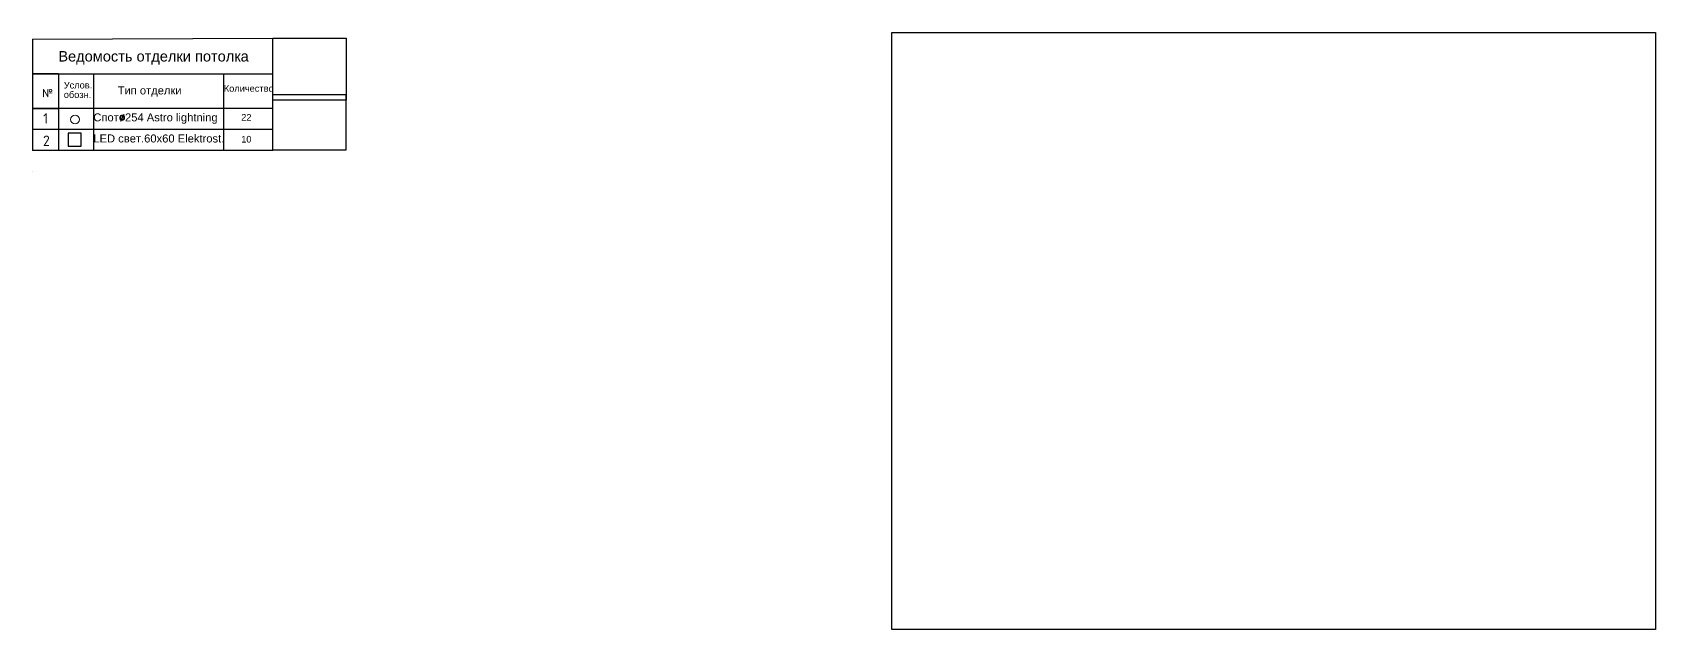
# Model space of a CAD drawing. Header units: millimetres. Extents: x 474215 to 2043163, y -374230 to 1199080.
# Drawn here: x 733829 to 780485, y -324556 to -307392 of the extents above; entities that cross this region are included whole.
import ezdxf

# ---------------------------------------------------------------- set-up
doc = ezdxf.new("R2010")
doc.units = ezdxf.units.MM
doc.header["$MEASUREMENT"] = 0
doc.layers.add('electr', color=7, linetype='Continuous', lineweight=15)
doc.styles.get("Standard").update_dxf_attribs({"font": 'arial.ttf'})
doc.styles.add('{18b73a54-fa43-428c-adcb-c1c7bbdf2c84}', font='Simplex.shx')
picture_1 = doc.add_image_def('image1.png', size_in_pixel=(344, 269))
picture_2 = doc.add_image_def('image2.png', size_in_pixel=(414, 318))
picture_3 = doc.add_image_def('image4.png', size_in_pixel=(218, 184))

msp = doc.modelspace()

# ---------------------------------------------------------------- hatches: boundary and pattern name
at = {"true_color": 0x000000}
h = msp.add_hatch(color=18, dxfattribs=at)
h.dxf.hatch_style = 1
h.paths.add_polyline_path([(736436.4, -309780.6, 0.9410957), (736374.3, -309902.2), (736356.9, -309936.3), (736365.8, -309940.9), (736383.3, -309906.7, 0.9178383), (736445.2, -309785.2), (736459.9, -309756.6), (736451, -309752)])
h.paths.add_polyline_path([(736431.8, -309789.5), (736378.9, -309893.3, -0.9313358)], flags=16)
h.paths.add_polyline_path([(736440.7, -309794.2, -0.9043835), (736387.8, -309897.7)], flags=16)

# ---------------------------------------------------------------- linework, layer by layer
at = {"color": 7}
for p, q in [((733828.9, -307581.5), (740741, -307560.5)), ((733828.9, -307581.5), (733828.9, -310781.5)), ((740741, -310781.5), (740741, -307560.5)), ((733828.9, -308581.5), (740741, -308581.5)), ((734578.9, -308581.5), (733828.9, -308581.5)), ((733828.9, -308581.5), (733828.9, -308581.5)), ((733828.9, -308581.5), (733828.9, -308581.5)), ((734578.9, -308581.5), (734578.9, -308581.5)), ((734578.9, -308581.5), (734578.9, -308581.5)), ((734578.9, -308581.5), (734578.9, -310781.5)), ((735578.9, -308581.5), (735578.9, -310781.5)), ((739328.9, -310781.5), (739328.9, -308581.5)), ((735578.9, -309081.5), (735578.9, -309081.5)), ((740741, -309581.5), (733828.9, -309581.5)), ((733828.9, -309581.5), (734578.9, -309581.5)), ((734578.9, -309581.5), (734578.9, -309581.5)), ((735578.9, -309581.5), (735578.9, -309581.5)), ((740741, -310181.5), (733828.9, -310181.5)), ((740741, -310781.5), (733828.9, -310781.5)), ((733828.9, -311381.5), (733828.9, -311381.5))]:
    msp.add_line(p, q, dxfattribs=at)
for p, q in [((742835.5, -309171), (742835.5, -310779.8)), ((736431.8, -309789.5), (736378.9, -309893.3)), ((736440.7, -309794.2), (736387.8, -309897.7)), ((736451, -309752), (736436.4, -309780.6)), ((736459.9, -309756.6), (736445.2, -309785.2)), ((736459.9, -309756.6), (736451, -309752)), ((736374.3, -309902.2), (736356.9, -309936.3)), ((736365.8, -309940.9), (736356.9, -309936.3)), ((736383.3, -309906.7), (736365.8, -309940.9))]:
    msp.add_line(p, q)
at = {"color": 30, "true_color": 0xf8991e}
msp.add_lwpolyline([(734859.1, -310661.5), (735233.4, -310661.5), (735233.4, -310287.2), (734859.1, -310287.2)], close=True, dxfattribs=at)
for radius, start, end in [(68.4, 66.43825, 239.48561), (58.4, 67.03426, 238.88961), (68.4, 247.86812, 58.05574), (58.4, 248.71059, 57.21328)]:
    msp.add_arc((736409, -309843.3), radius, start, end)
at = {"layer": 'electr', "color": 32}
msp.add_circle((735053.3, -309894.6), 126.8, dxfattribs=at)

# ---------------------------------------------------------------- texts
at = {"color": 7}
for s, height, p in [('Ведомость отделки потолка', 300, (734572.7, -308226.5)), ('Услов.', 190, (734729.2, -309002)), ('обозн.', 190, (734729.2, -309274.5)), ('Тип отделки', 230, (736277.2, -309173)), ('Количество', 190, (739328.9, -309095.7)), ('Спот  254 Astro lightning ', 230, (735578.9, -309947.7)), ('22', 190, (739829.5, -309926.7)), ('LED свет.60x60 Elektrost.', 230, (735578.9, -310554.1)), ('10', 190, (739829.5, -310555.4))]:
    msp.add_text(s, height=height, dxfattribs=at).set_placement(p)
at = {"color": 7, "attachment_point": 1, "style": '{18b73a54-fa43-428c-adcb-c1c7bbdf2c84}'}
for s, insert, char_height in [('{\\fGOST Common|b0|i0|c204|p34;№}', (734110.7, -309015.5), 240), ('{\\fGOST Common|b0|i0|c0|p34;1}', (734135.1, -309712), 300), ('{\\fGOST Common|b0|i0|c0|p34;2}', (734132.3, -310354), 300)]:
    msp.add_mtext_dynamic_manual_height_columns(s, width=300, gutter_width=11072.2, heights=[0], dxfattribs=dict(at, insert=insert, char_height=char_height))

# ---------------------------------------------------------------- pictures from other files: only their frames are drawn
image = msp.add_image(picture_1, insert=(758535.6, -324555.8), size_in_units=(21949.7, 17164.2))
image.dxf.flags = 15
image = msp.add_image(picture_3, insert=(740741, -309334.9), size_in_units=(2102.3, 1774.4))
image.dxf.flags = 7
image = msp.add_image(picture_2, insert=(740741, -310779.8), size_in_units=(2094.5, 1608.8))
image.dxf.flags = 7

doc.saveas('drawing.dxf')
